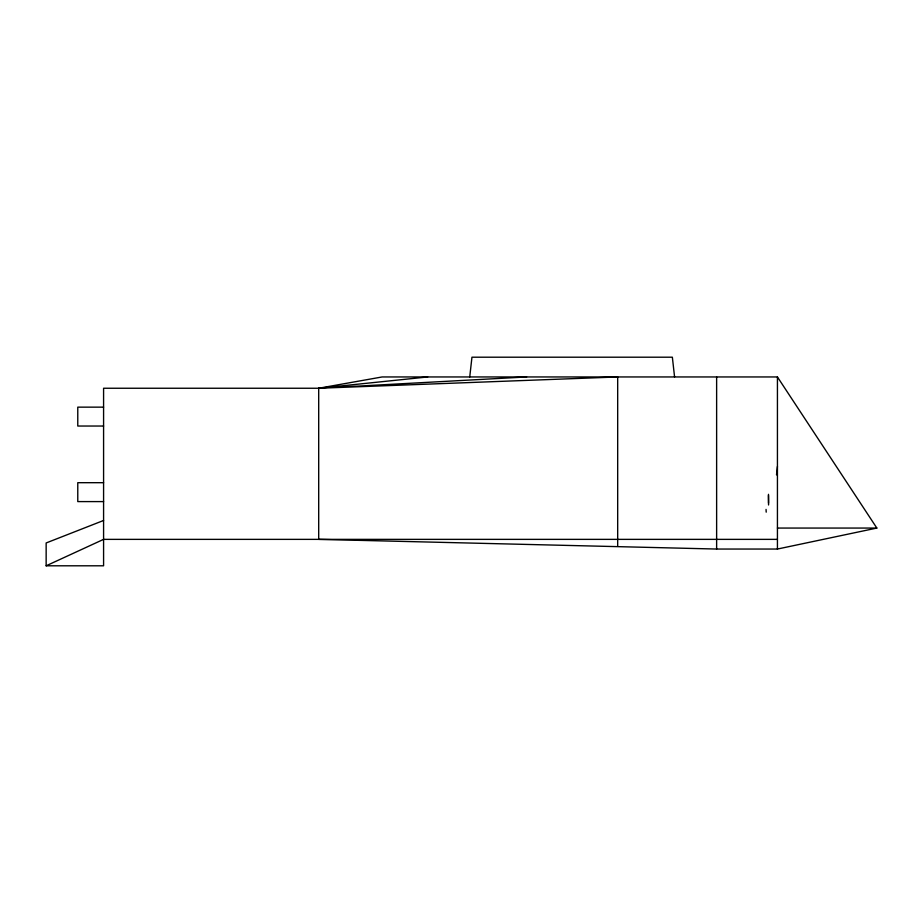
<?xml version="1.0" encoding="UTF-8"?>
<svg xmlns="http://www.w3.org/2000/svg" width="923" height="923" viewBox="0 0 923 923"><rect width="100%" height="100%" fill="white"/><g stroke="black" fill="none" stroke-linecap="round" stroke-linejoin="round"><path stroke-width="1.38" d="M776.508 474.895L777.431 466.507M469.738 376.953L471.953 357.201L672.359 357.201L674.575 376.953M103.584 520.48L46.15 542.966L46.15 565.799L103.584 539.367L777.431 539.367M876.85 528.06L777.431 376.953L382.157 376.953L318.7 388.248L318.7 539.367L716.629 549.047L777.431 549.047L876.85 528.06L777.431 528.06M427.684 376.953L318.7 388.248L103.584 388.248L103.584 565.799L46.15 565.799M526.629 376.953L318.7 388.248L617.683 376.953L617.683 546.289M103.584 407.147L77.774 407.147L77.774 426.034L103.584 426.034M103.584 482.694L77.774 482.694L77.774 501.593L103.584 501.593M766.055 509.415L766.205 512.15M768.478 494.324L768.571 504.985M768.478 495.363L768.524 503.162M777.431 376.953L777.431 549.047M716.629 376.953L716.629 549.047"/></g></svg>
